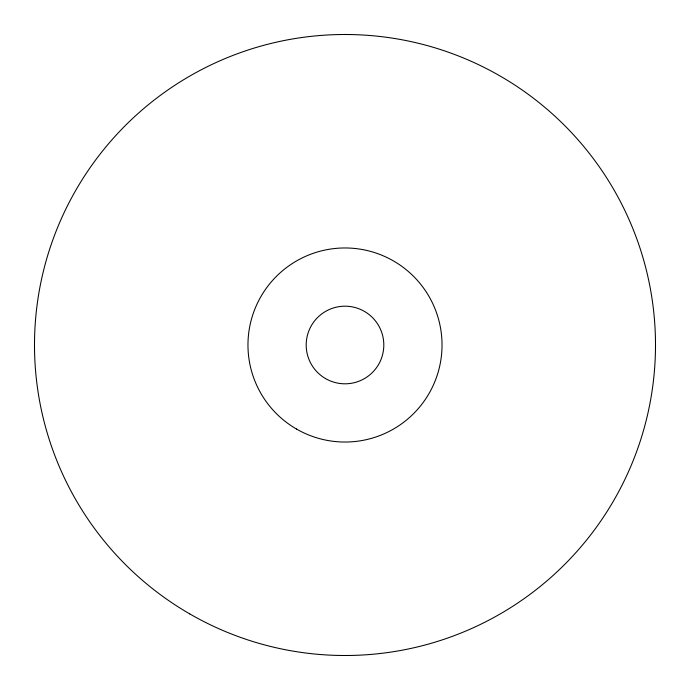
<?xml version="1.0" encoding="UTF-8"?>
<svg xmlns="http://www.w3.org/2000/svg" width="690" height="690" viewBox="0 0 690 690"><rect width="100%" height="100%" fill="white"/><g stroke="black" fill="none" stroke-linecap="round" stroke-linejoin="round"><path stroke-width="1.03" d="M296.484 429.033A97.031 97.031 0 0 0 442.031 345A97.031 97.031 0 0 0 296.484 260.967A97.031 97.031 0 0 0 296.484 429.033M325.594 378.612A38.812 38.812 0 0 0 383.812 345A38.812 38.812 0 0 0 325.594 311.388A38.812 38.812 0 0 0 325.594 378.612M189.75 613.902A310.5 310.5 0 0 0 655.5 345A310.5 310.5 0 0 0 189.75 76.098A310.5 310.5 0 0 0 189.75 613.902"/></g></svg>
